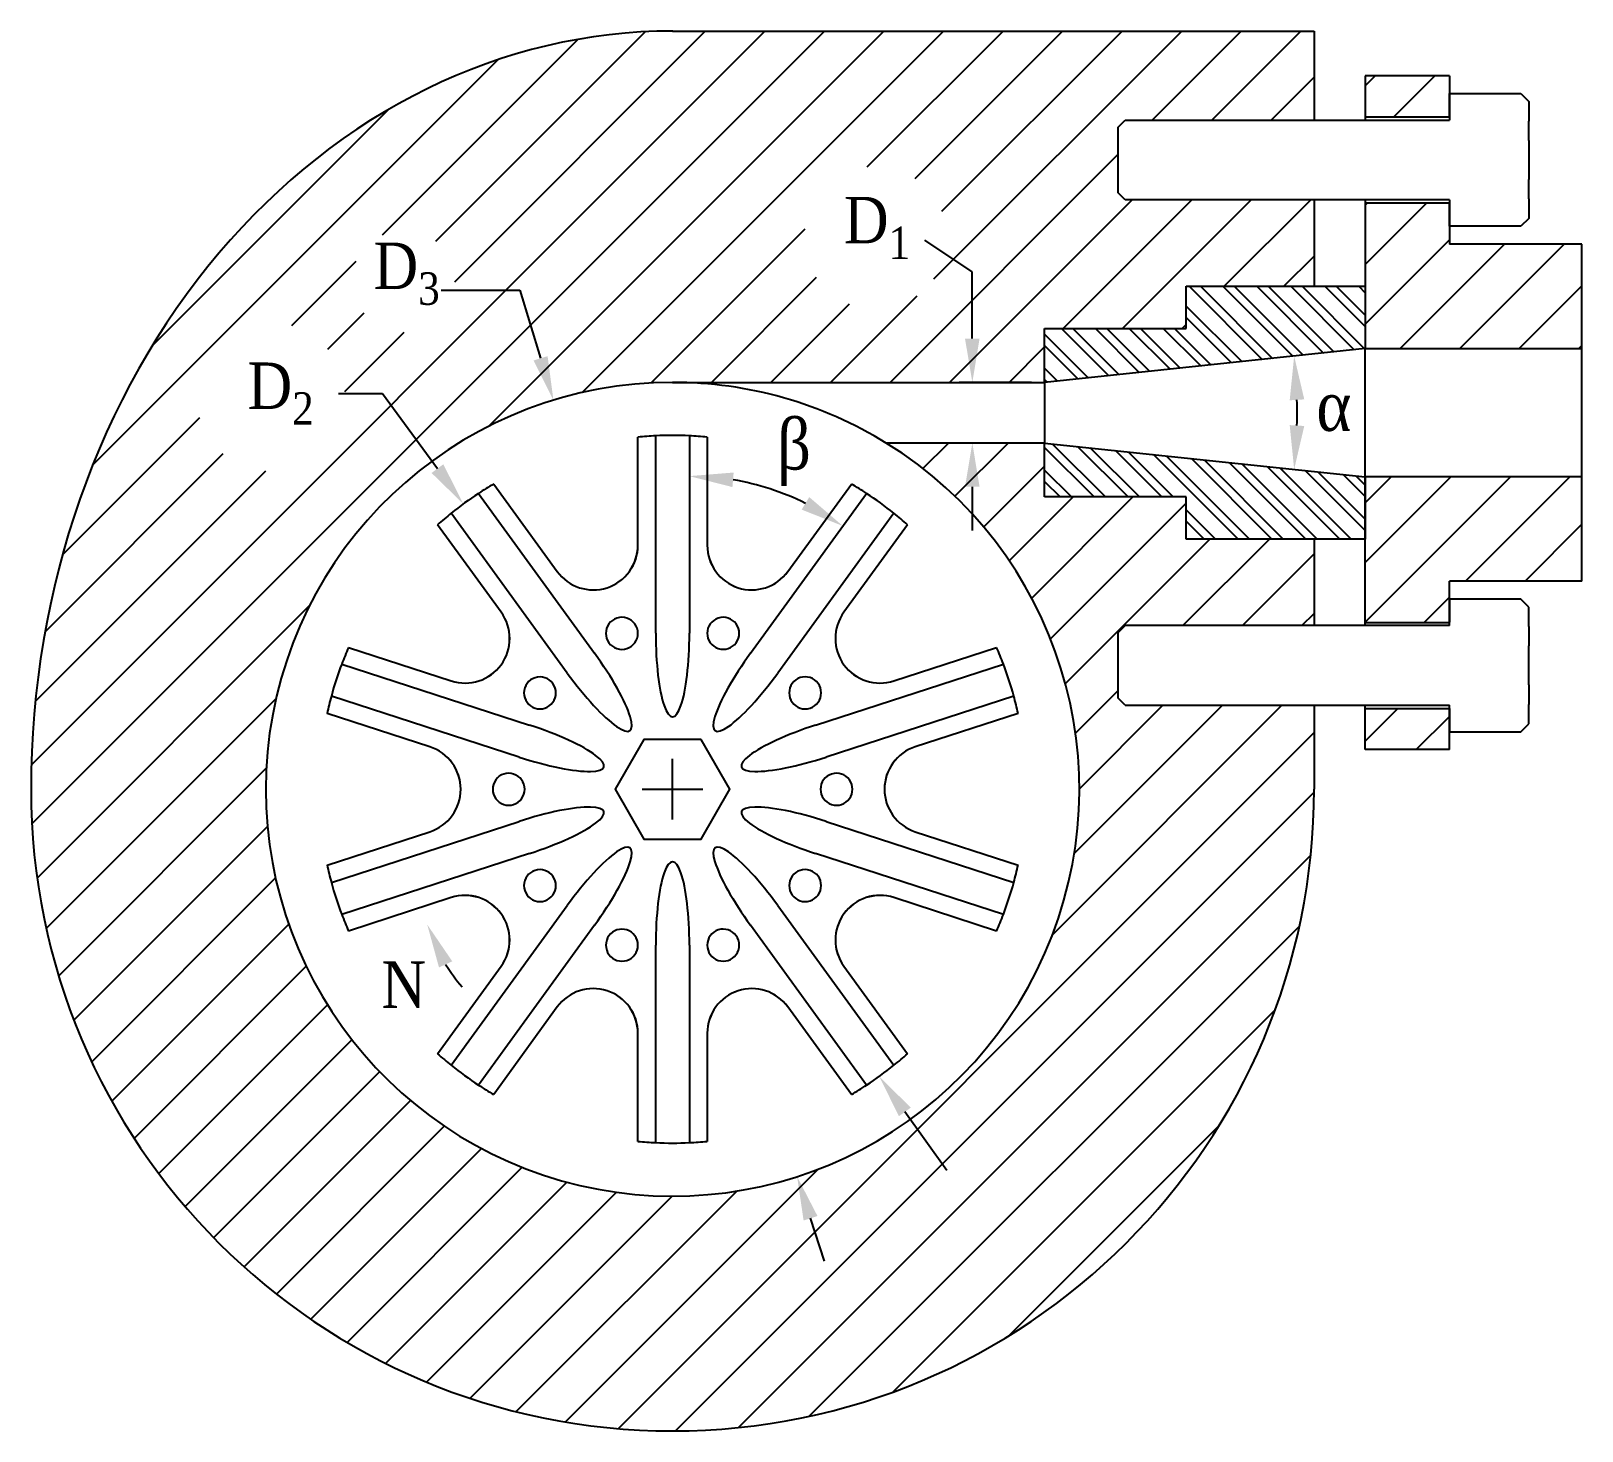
# Model space of a CAD drawing. Header units: inches. Extents: x -3.4 to 11, y -3.7 to 6.8.
# Drawn here: x 6.415 to 11.019, y 2.671 to 6.826 of the extents above; entities that cross this region are included whole.
import ezdxf

# ---------------------------------------------------------------- set-up
doc = ezdxf.new("R2010")
doc.units = ezdxf.units.IN
doc.header["$MEASUREMENT"] = 0
doc.header["$PDSIZE"] = -1
doc.dimstyles.get("Standard").update_dxf_attribs({"dimtxt": 0.18, "dimasz": 0.18, "dimexe": 0.18, "dimexo": 0.0625, "dimgap": 0.09, "dimtad": 0, "dimtih": 1, "dimtoh": 1, "dimdec": 4, "dimzin": 0, "dimdsep": 46, "dimtxsty": 'Standard', "dimcen": 0.09, "dimadec": 0, "dimazin": 0, "dimtfac": 1, "dimtdec": 4, "dimtofl": 0, "dimtmove": 0, "dimatfit": 3, "dimfxl": 1, "dimtolj": 1, "dimtzin": 0, "dimarcsym": 0})

# ---------------------------------------------------------------- blocks, each defined once
blk = doc.blocks.new('*U3')
at = {"color": 7, "linetype": 'Continuous', "lineweight": 25}
for p, q in [((-0.05, -0.1698), (-0.05, 0.4163)), ((0.05, 0.4163), (0.05, -0.1698)), ((-0.1029, 0.0915), (-0.1029, 0.4124)), ((0.1029, 0.4124), (0.1029, 0.0915))]:
    blk.add_line(p, q, dxfattribs=at)
for centre, radius, start, end in [((0, -0.6321), 1.0496, 92.7289, 95.623), ((0, -0.6325), 1.05, 87.2706, 92.7294), ((0, -0.6328), 1.0503, 84.378, 87.2701), ((-0.2353, 0.0915), 0.1324, 216, 0), ((0.2353, 0.0915), 0.1324, 180, 324), ((0.1503, -0.1698), 0.0475, 324, 180), ((0.1503, -0.1698), 0.0475, 180, 324)]:
    blk.add_arc(centre, radius, start, end, dxfattribs=at)
blk.add_ellipse((0, -0.1698), major_axis=(0, -0.2477), ratio=0.201858, start_param=4.712389, end_param=7.853982, dxfattribs=at)
blk = doc.blocks.new('*U4')
at = {"color": 0, "linetype": 'ByBlock', "lineweight": -2, "transparency": 16777216}
for p, rotation in [((7.9476, 5.0873), 36.00000000000003), ((8.6912, 5.0873), 324), ((7.7179, 4.771), 72.00000000000003), ((8.921, 4.771), 288), ((7.7179, 4.3801), 108), ((8.921, 4.3801), 252), ((7.9476, 4.0639), 144), ((8.6912, 4.0639), 216), ((8.3194, 3.9431), 180)]:
    blk.add_blockref('*U3', p, dxfattribs=dict(at, rotation=rotation))
blk.add_blockref('*U3', (8.3194, 5.2081), dxfattribs=at)
blk = doc.blocks.new('*D7')
at = {"color": 0, "lineweight": -2, "transparency": 16777216}
for p, q in [((7.3282, 5.7497), (7.4582, 5.7497)), ((7.4582, 5.7497), (7.6215, 5.5271)), ((8.3194, 4.4856), (8.3194, 4.6656)), ((8.2294, 4.5756), (8.4094, 4.5756))]:
    blk.add_line(p, q, dxfattribs=at)
at = {"color": 0, "transparency": 16777216}
blk.add_solid([(7.639, 5.5399), (7.604, 5.5142), (7.6984, 5.4222)], dxfattribs=at)
at = {"layer": 'Defpoints', "color": 0, "transparency": 16777216}
for p in [(7.6984, 5.4222), (8.9404, 3.7289)]:
    blk.add_point(p, dxfattribs=at)
at = {"color": 0, "transparency": 16777216, "insert": (7.1562, 5.7497), "char_height": 0.137795, "attachment_point": 5}
blk.add_mtext('\\A1;{\\fGaramond|b0|i0|c0|p18;D\\H0.7x;\\S^ 2;}', dxfattribs=at)

msp = doc.modelspace()

# ---------------------------------------------------------------- hatches: boundary and pattern name
h = msp.add_hatch()
h.set_pattern_fill('ANSI31', color=256)
h.paths.add_polyline_path([(10.6252, 6.571), (10.3752, 6.571), (10.3752, 6.6931), (10.6252, 6.6931)])
h = msp.add_hatch()
h.set_pattern_fill('ANSI31', color=256)
h.paths.add_polyline_path([(11.0189, 6.1931), (10.6252, 6.1931), (10.6252, 6.3152), (10.3752, 6.3151), (10.3752, 5.8831), (11.0189, 5.8831)])
h.paths.add_polyline_path([(11.0189, 5.4353), (11.0189, 5.5031), (10.3752, 5.5031), (10.3752, 5.0691), (10.625, 5.0691, 0.051059), (10.6252, 5.0711), (10.6252, 5.1931), (11.0189, 5.1931)])
h.paths.add_polyline_path([(10.6252, 4.8152), (10.3752, 4.8152), (10.3752, 4.6931), (10.6252, 4.6931)])
h = msp.add_hatch()
h.set_pattern_fill('ANSI32', color=256, scale=0.19, angle=90)
h.paths.add_polyline_path([(10.3752, 6.0681), (9.9238, 6.0681), (9.8438, 6.0681), (9.8438, 5.9431), (9.4238, 5.9431), (9.4238, 5.7831), (10.3752, 5.8831)])
h.paths.add_polyline_path([(10.3752, 5.5031), (9.4238, 5.6031), (9.4238, 5.4431), (9.8438, 5.4431), (9.8438, 5.3181), (10.2238, 5.3181), (10.3752, 5.3181)])

# ---------------------------------------------------------------- linework, layer by layer
at = {"linetype": 'Continuous'}
for p, q in [((6.4162, 4.6484), (8.5933, 6.8256)), ((6.4178, 4.4733), (8.7701, 6.8256)), ((7.6164, 6.2022), (8.2376, 6.8234)), ((7.6727, 6.0817), (8.4166, 6.8256)), ((7.7744, 5.6531), (8.9469, 6.8256)), ((8.051, 5.7529), (9.1237, 6.8256)), ((8.8971, 6.4222), (9.3005, 6.8256)), ((9.04, 6.3884), (9.4772, 6.8256)), ((9.0951, 6.0899), (9.8308, 6.8256)), ((9.1192, 6.2908), (9.654, 6.8256)), ((9.7432, 6.5612), (10.0076, 6.8256)), ((9.9199, 6.5612), (10.1843, 6.8256)), ((7.4586, 6.2212), (8.0384, 6.8009)), ((6.5977, 5.537), (7.8012, 6.7405)), ((10.0967, 6.5612), (10.2238, 6.6883)), ((6.7741, 5.8902), (7.4774, 6.5935)), ((8.9651, 5.7831), (9.641, 6.459)), ((9.1418, 5.7831), (9.6837, 6.325)), ((9.4786, 5.9431), (9.8605, 6.325)), ((9.6554, 5.9431), (10.0373, 6.325)), ((9.9572, 6.0681), (10.2141, 6.325)), ((8.2563, 5.7814), (8.7131, 6.2383)), ((7.1889, 5.9515), (7.3803, 6.1428)), ((10.1339, 6.0681), (10.2238, 6.1579)), ((8.4347, 5.7831), (8.747, 6.0953)), ((8.7883, 5.7831), (9.0454, 6.0402)), ((7.2958, 5.8816), (7.404, 5.9898)), ((8.6115, 5.7831), (8.8446, 6.0161)), ((9.8322, 5.9431), (9.8438, 5.9547)), ((7.3466, 5.7556), (7.523, 5.932)), ((9.3186, 5.7831), (9.4238, 5.8883)), ((6.5084, 5.2709), (6.9158, 5.6784)), ((6.4566, 5.0424), (6.9857, 5.5715)), ((8.9587, 5.6), (8.9618, 5.6031)), ((9.0627, 5.5272), (9.1386, 5.6031)), ((9.1573, 5.445), (9.3154, 5.6031)), ((9.2428, 5.3537), (9.4238, 5.5347)), ((6.4281, 4.8371), (7.1117, 5.5207)), ((9.3189, 5.2531), (9.5089, 5.4431)), ((9.3854, 5.1428), (9.6857, 5.4431)), ((9.4414, 5.022), (9.8438, 5.4244)), ((9.4855, 4.8893), (9.9143, 5.3181)), ((9.8342, 5.0612), (10.091, 5.3181)), ((10.0109, 5.0612), (10.2238, 5.2741)), ((6.4334, 4.3121), (7.2419, 5.1206)), ((10.1877, 5.0612), (10.2238, 5.0973)), ((6.4604, 4.1623), (7.1421, 4.8441)), ((9.5153, 4.7424), (9.641, 4.868)), ((9.4471, 4.1438), (10.1283, 4.825)), ((9.5118, 4.3853), (9.9515, 4.825)), ((9.5269, 4.5772), (9.7747, 4.825)), ((8.1581, 2.678), (10.2238, 4.7437)), ((6.4972, 4.0223), (7.1136, 4.6387)), ((8.3281, 2.6712), (10.2238, 4.5669)), ((6.5424, 3.8908), (7.117, 4.4653)), ((8.5149, 2.6813), (10.2137, 4.3801)), ((6.5953, 3.7669), (7.1409, 4.3125)), ((6.6551, 3.6499), (7.1803, 4.1751)), ((8.7254, 2.715), (10.18, 4.1696)), ((6.7215, 3.5395), (7.2322, 4.0502)), ((6.7941, 3.4354), (7.295, 3.9363)), ((8.9747, 2.7875), (10.1075, 3.9203)), ((6.8727, 3.3372), (7.3678, 3.8323)), ((6.9572, 3.2448), (7.45, 3.7377)), ((7.0474, 3.1583), (7.5413, 3.6522)), ((7.1435, 3.0776), (7.6419, 3.5761)), ((9.3179, 2.954), (9.941, 3.5771)), ((7.2455, 3.0029), (7.7522, 3.5096)), ((7.3537, 2.9342), (7.873, 3.4536)), ((7.4682, 2.872), (8.0057, 3.4095)), ((8.0013, 2.698), (8.7512, 3.4479)), ((7.5896, 2.8166), (8.1526, 3.3797)), ((7.7183, 2.7686), (8.3178, 3.3681)), ((7.8552, 2.7287), (8.5097, 3.3832))]:
    msp.add_line(p, q, dxfattribs=at)
at = {"color": 7, "linetype": 'Continuous', "lineweight": 25}
for p, q in [((8.3191, 6.8256), (10.2238, 6.8256)), ((10.2238, 6.8256), (10.2238, 6.5612)), ((10.6252, 6.6931), (10.3752, 6.6931)), ((10.3752, 6.6931), (10.3752, 6.5612)), ((10.6252, 6.6931), (10.6252, 6.5612)), ((10.6252, 6.6399), (10.8378, 6.6399)), ((10.6252, 6.571), (10.6252, 6.6399)), ((10.8378, 6.6399), (10.8615, 6.6163)), ((10.8615, 6.6163), (10.8615, 6.5586)), ((9.641, 6.5394), (9.6628, 6.5612)), ((9.641, 6.5394), (9.641, 6.3468)), ((9.6628, 6.5612), (10.6252, 6.5612)), ((10.2534, 6.5612), (10.6154, 6.5612)), ((10.3752, 6.571), (10.6252, 6.571)), ((10.8615, 6.5009), (10.8615, 6.5586)), ((10.8615, 6.5009), (10.8615, 6.3853)), ((10.8615, 6.3275), (10.8615, 6.3853)), ((9.6628, 6.325), (9.641, 6.3468)), ((10.6252, 6.325), (9.6628, 6.325)), ((10.2238, 6.325), (10.2238, 6.0681)), ((10.6154, 6.325), (10.2534, 6.325)), ((10.3752, 6.325), (10.3752, 5.8831)), ((10.6252, 6.325), (10.6252, 6.1931)), ((10.6252, 6.2462), (10.6252, 6.3151)), ((10.8615, 6.3275), (10.8615, 6.2698)), ((10.8615, 6.2698), (10.8378, 6.2462)), ((10.8378, 6.2462), (10.6252, 6.2462)), ((11.0189, 6.1931), (10.6252, 6.1931)), ((11.0189, 5.4353), (11.0189, 6.1931)), ((9.8438, 6.0681), (10.2238, 6.0681)), ((9.8438, 5.9431), (9.8438, 6.0681)), ((9.9238, 6.0681), (10.3752, 6.0681)), ((10.3752, 6.0681), (10.3752, 5.8831)), ((9.4238, 5.9431), (9.8438, 5.9431)), ((9.4238, 5.7831), (9.4238, 5.9431)), ((9.4238, 5.9431), (9.8438, 5.9431)), ((10.3752, 5.8831), (9.4238, 5.7831)), ((10.3752, 5.8831), (11.0189, 5.8831)), ((10.3752, 5.5031), (10.3752, 5.8831)), ((8.3194, 5.7831), (9.4238, 5.7831)), ((9.4238, 5.7831), (9.4238, 5.6031)), ((9.4238, 5.6031), (8.9537, 5.6031)), ((9.4238, 5.4431), (9.4238, 5.6031)), ((9.4238, 5.6031), (10.3752, 5.5031)), ((11.0189, 5.5031), (10.3752, 5.5031)), ((10.3752, 5.0612), (10.3752, 5.5031)), ((10.3752, 5.5031), (10.3752, 5.3181)), ((9.8438, 5.4431), (9.4238, 5.4431)), ((9.8438, 5.4431), (9.4238, 5.4431)), ((9.8438, 5.3181), (9.8438, 5.4431)), ((11.0189, 5.1931), (11.0189, 5.4353)), ((10.2238, 5.3181), (9.8438, 5.3181)), ((10.3752, 5.3181), (9.9238, 5.3181)), ((10.2238, 5.3181), (10.2238, 5.0612)), ((11.0189, 5.1931), (10.6252, 5.1931)), ((10.6252, 5.0612), (10.6252, 5.1931)), ((10.6252, 5.1399), (10.6252, 5.071)), ((10.8378, 5.1399), (10.6252, 5.1399)), ((10.8615, 5.1163), (10.8378, 5.1399)), ((10.8615, 5.0586), (10.8615, 5.1163)), ((10.6252, 5.0691), (10.3752, 5.0691)), ((9.641, 5.0394), (9.6628, 5.0612)), ((9.641, 5.0394), (9.641, 4.8468)), ((10.6252, 5.0612), (9.6628, 5.0612)), ((10.6154, 5.0612), (10.2534, 5.0612)), ((10.8615, 5.0586), (10.8615, 5.0009)), ((10.8615, 4.8853), (10.8615, 5.0009)), ((10.8615, 4.8853), (10.8615, 4.8275)), ((9.6628, 4.825), (9.641, 4.8468)), ((9.6628, 4.825), (10.6252, 4.825)), ((10.2238, 4.825), (10.2238, 4.5756)), ((10.2534, 4.825), (10.6154, 4.825)), ((10.3752, 4.6931), (10.3752, 4.825)), ((10.3752, 4.8152), (10.6252, 4.8152)), ((10.6252, 4.6931), (10.6252, 4.825)), ((10.6252, 4.8151), (10.6252, 4.7462)), ((10.8615, 4.7698), (10.8615, 4.8275)), ((10.6252, 4.7462), (10.8378, 4.7462)), ((10.8378, 4.7462), (10.8615, 4.7698)), ((10.6252, 4.6931), (10.3752, 4.6931))]:
    msp.add_line(p, q, dxfattribs=at)
for p, q in [((10.6252, 6.3152), (10.3752, 6.3151)), ((9.2092, 6.1115), (9.068, 6.2049)), ((9.2092, 5.9131), (9.2092, 6.1115)), ((7.633, 6.0562), (7.866, 6.0562)), ((7.866, 6.0562), (7.9278, 5.8544)), ((9.3844, 5.7831), (9.1698, 5.7831)), ((9.3844, 5.6031), (9.1698, 5.6031)), ((9.2092, 5.4731), (9.2092, 5.3431)), ((8.3194, 4.4856), (8.3194, 4.6656)), ((8.3194, 4.4856), (8.3194, 4.6656)), ((8.3194, 4.4856), (8.3194, 4.6656)), ((8.2294, 4.5756), (8.4094, 4.5756)), ((8.2294, 4.5756), (8.4094, 4.5756)), ((8.2294, 4.5756), (8.4094, 4.5756)), ((9.134, 3.4442), (9.0089, 3.618)), ((8.77, 3.1749), (8.729, 3.3023))]:
    msp.add_line(p, q)
msp.add_lwpolyline([(8.4047, 4.7232), (8.2342, 4.7232), (8.1489, 4.5756), (8.2342, 4.4279), (8.4047, 4.4279), (8.4899, 4.5756)], close=True)
for centre, radius, start, end in [((10.6154, 6.571), 0.00984, 359.8453, 0), ((10.6154, 6.3151), 0.00984, 0, 0.1547), ((8.3194, 4.5756), 1.2075, 90, 58.3131), ((8.3194, 4.5753), 1.2077, 58.3162, 89.9969), ((10.6154, 5.071), 0.00984, 359.8453, 0), ((10.6154, 4.8151), 0.00984, 0, 0.1547)]:
    msp.add_arc(centre, radius, start, end, dxfattribs=at)
for centre, radius, start, end in [((8.5675, 5.6931), 1.6059, 358.6395, 1.3605), ((8.3694, 4.7295), 0.7753, 63.6184, 80.3816), ((8.3194, 4.5756), 1.9044, 180, 0), ((8.1111, 4.3428), 0.5466, 211.6581, 220.3419)]:
    msp.add_arc(centre, radius, start, end)
msp.add_ellipse((8.3194, 4.5756), major_axis=(0, -2.25), ratio=0.846389, start_param=3.141419, end_param=4.712389)
for points in [[(9.1875, 5.9131), (9.2308, 5.9131), (9.2092, 5.7831)], [(7.9485, 5.8608), (7.907, 5.8481), (7.9658, 5.7301)], [(10.1513, 5.7298), (10.1946, 5.7326), (10.1646, 5.8609)], [(10.1946, 5.6536), (10.1513, 5.6563), (10.1646, 5.5252)], [(9.1875, 5.4731), (9.2308, 5.4731), (9.2092, 5.6031)], [(8.4971, 5.4723), (8.5008, 5.5155), (8.3694, 5.5048)], [(8.7251, 5.4426), (8.7027, 5.4055), (8.8251, 5.3567)], [(7.6261, 4.0468), (7.6655, 4.065), (7.5912, 4.1739)], [(9.0265, 3.6306), (8.9913, 3.6053), (8.9329, 3.7235)], [(8.7496, 3.309), (8.7084, 3.2957), (8.6892, 3.4261)]]:
    msp.add_solid(points)

# ---------------------------------------------------------------- block references
msp.add_blockref('*U4', (0, 0))

# ---------------------------------------------------------------- texts
at = {"attachment_point": 5}
for s, insert, char_height in [('\\A1;{\\fGaramond|b0|i0|c0|p18;D\\H0.7x;\\S^ 1;}', (8.9266, 6.2413), 0.137795), ('\\A1;{\\fGaramond|b0|i0|c0|p18;D\\H0.7x;\\S^ 3;}', (7.5303, 6.1055), 0.137795), ('{\\fGaramond|b0|i0|c0|p18;\\H1.08333x;α}', (10.2824, 5.7126), 0.137795), ('{\\fGaramond|b0|i0|c0|p18;\\H1.08333x;β}', (8.68, 5.5747), 0.137795), ('\\A1;{\\fGaramond|b0|i0|c0|p18;N}', (7.5215, 3.9958), 0.137795), ('\\A1;  ', (9.4568, 3.3394), 0.1378)]:
    msp.add_mtext(s, dxfattribs=dict(at, insert=insert, char_height=char_height))

# ---------------------------------------------------------------- dimensions: what is measured, and where the dimension line sits
dim = msp.add_diameter_dim_2p(p1=(8.9404, 3.7289), p2=(7.6984, 5.4222), text='{\\fGaramond|b0|i0|c0|p18;D\\H0.7x;\\S^ 2;}', dimstyle='Standard', override={"dimtxt": 0.137795, "dimasz": 0.13, "dimexe": 0.03937, "dimexo": 0.03937, "dimgap": 0.06, "dimdec": 2, "dimlfac": 5, "dimse1": 1, "dimsd1": 1, "dimadec": 2, "dimtdec": 2})
dim.commit()
dim.dimension.update_dxf_attribs({"geometry": '*D7', "text_midpoint": (7.1562, 5.7497), "dimtype": 163})

doc.saveas('drawing.dxf')
